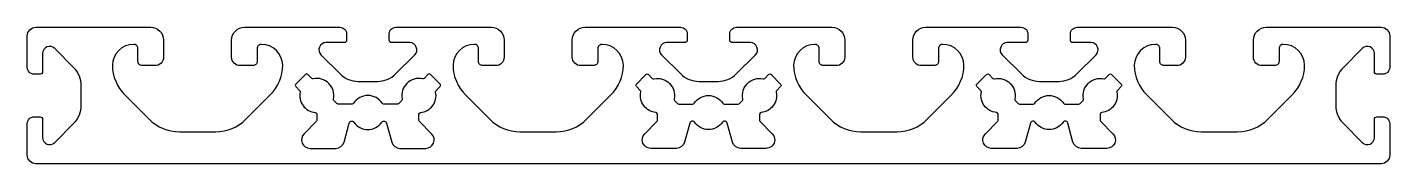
# Model space of a CAD drawing. Header units: millimetres. Extents: x -80 to 80, y 0 to 16.
import ezdxf

# ---------------------------------------------------------------- set-up
doc = ezdxf.new("R2010")
doc.units = ezdxf.units.MM
doc.layers.get('0').update_dxf_attribs({"linetype": 'CONTINUOUS'})

msp = doc.modelspace()

# ---------------------------------------------------------------- linework, layer by layer
for points in [[(74.53, 11.26, 0.198912), (73.65, 9.13), (73.65, 6.87, 0.198912), (74.53, 4.74), (76.78, 2.49, 0.668179), (78.2, 3.08), (78.2, 5.2, -0.414214), (78.5, 5.5), (79.2, 5.5, -0.414214), (80, 4.7), (80, 1, -0.414214), (79, 0), (-79, 0, -0.414214), (-80, 1), (-80, 4.7, -0.414214), (-79.2, 5.5), (-78.5, 5.5, -0.414214), (-78.2, 5.2), (-78.2, 3.08, 0.668179), (-76.78, 2.49), (-74.53, 4.74, 0.198912), (-73.65, 6.87), (-73.65, 9.13, 0.198912), (-74.53, 11.26), (-76.78, 13.51, 0.668179), (-78.2, 12.92), (-78.2, 10.8, -0.414214), (-78.5, 10.5), (-79.2, 10.5, -0.414214), (-80, 11.3), (-80, 15, -0.414214), (-79, 16), (-65.5, 16, -0.414214), (-64, 14.5), (-64, 12.5, -0.414214), (-65, 11.5), (-66.5, 11.5, -0.414214), (-67, 12), (-67, 13.5, 0.414214), (-67.5, 14, 0.40905), (-70, 11.54, 0.195668), (-68.54, 8.07), (-65.68, 5.21, 0.198912), (-62.14, 3.75), (-57.86, 3.75, 0.198912), (-54.32, 5.21), (-51.46, 8.07, 0.195668), (-50, 11.54, 0.40905), (-52.5, 14, 0.414214), (-53, 13.5), (-53, 12, -0.414214), (-53.5, 11.5), (-55, 11.5, -0.414214), (-56, 12.5), (-56, 14.5, -0.414214), (-54.5, 16), (-43.3, 16, -0.414214), (-42.5, 15.2), (-42.5, 14.5, -0.414214), (-42.8, 14.2), (-44.92, 14.2, 0.668179), (-45.51, 12.78), (-43.26, 10.53, 0.198912), (-41.13, 9.65), (-38.87, 9.65, 0.198912), (-36.74, 10.53), (-34.49, 12.78, 0.668179), (-35.08, 14.2), (-37.2, 14.2, -0.414214), (-37.5, 14.5), (-37.5, 15.2, -0.414214), (-36.7, 16), (-25.5, 16, -0.414214), (-24, 14.5), (-24, 12.5, -0.414214), (-25, 11.5), (-26.5, 11.5, -0.414214), (-27, 12), (-27, 13.5, 0.414214), (-27.5, 14, 0.40905), (-30, 11.54, 0.195668), (-28.54, 8.07), (-25.68, 5.21, 0.198912), (-22.14, 3.75), (-17.86, 3.75, 0.198912), (-14.32, 5.21), (-11.46, 8.07, 0.195668), (-10, 11.54, 0.40905), (-12.5, 14, 0.414214), (-13, 13.5), (-13, 12, -0.414214), (-13.5, 11.5), (-15, 11.5, -0.414214), (-16, 12.5), (-16, 14.5, -0.414214), (-14.5, 16), (-3.3, 16, -0.414214), (-2.5, 15.2), (-2.5, 14.5, -0.414214), (-2.8, 14.2), (-4.92, 14.2, 0.668179), (-5.51, 12.78), (-3.26, 10.53, 0.198912), (-1.13, 9.65), (1.13, 9.65, 0.198912), (3.26, 10.53), (5.51, 12.78, 0.668179), (4.92, 14.2), (2.8, 14.2, -0.414214), (2.5, 14.5), (2.5, 15.2, -0.414214), (3.3, 16), (14.5, 16, -0.414214), (16, 14.5), (16, 12.5, -0.414214), (15, 11.5), (13.5, 11.5, -0.414214), (13, 12), (13, 13.5, 0.414214), (12.5, 14, 0.40905), (10, 11.54, 0.195668), (11.46, 8.07), (14.32, 5.21, 0.198912), (17.86, 3.75), (22.14, 3.75, 0.198912), (25.68, 5.21), (28.54, 8.07, 0.195668), (30, 11.54, 0.40905), (27.5, 14, 0.414214), (27, 13.5), (27, 12, -0.414214), (26.5, 11.5), (25, 11.5, -0.414214), (24, 12.5), (24, 14.5, -0.414214), (25.5, 16), (36.7, 16, -0.414214), (37.5, 15.2), (37.5, 14.5, -0.414214), (37.2, 14.2), (35.08, 14.2, 0.668179), (34.49, 12.78), (36.74, 10.53, 0.198912), (38.87, 9.65), (41.13, 9.65, 0.198912), (43.26, 10.53), (45.51, 12.78, 0.668179), (44.92, 14.2), (42.8, 14.2, -0.414214), (42.5, 14.5), (42.5, 15.2, -0.414214), (43.3, 16), (54.5, 16, -0.414214), (56, 14.5), (56, 12.5, -0.414214), (55, 11.5), (53.5, 11.5, -0.414214), (53, 12), (53, 13.5, 0.414214), (52.5, 14, 0.40905), (50, 11.54, 0.195668), (51.46, 8.07), (54.32, 5.21, 0.198912), (57.86, 3.75), (62.14, 3.75, 0.198912), (65.68, 5.21), (68.54, 8.07, 0.195668), (70, 11.54, 0.40905), (67.5, 14, 0.414214), (67, 13.5), (67, 12, -0.414214), (66.5, 11.5), (65, 11.5, -0.414214), (64, 12.5), (64, 14.5, -0.414214), (65.5, 16), (79, 16, -0.414214), (80, 15), (80, 11.3, -0.414214), (79.2, 10.5), (78.5, 10.5, -0.414214), (78.2, 10.8), (78.2, 12.92, 0.668179), (76.78, 13.51)], [(74.53, 11.26, 0.198912), (73.65, 9.13), (73.65, 6.87, 0.198912), (74.53, 4.74), (76.78, 2.49, 0.668179), (78.2, 3.08), (78.2, 5.2, -0.414214), (78.5, 5.5), (79.2, 5.5, -0.414214), (80, 4.7), (80, 1, -0.414214), (79, 0), (-79, 0, -0.414214), (-80, 1), (-80, 4.7, -0.414214), (-79.2, 5.5), (-78.5, 5.5, -0.414214), (-78.2, 5.2), (-78.2, 3.08, 0.668179), (-76.78, 2.49), (-74.53, 4.74, 0.198912), (-73.65, 6.87), (-73.65, 9.13, 0.198912), (-74.53, 11.26), (-76.78, 13.51, 0.668179), (-78.2, 12.92), (-78.2, 10.8, -0.414214), (-78.5, 10.5), (-79.2, 10.5, -0.414214), (-80, 11.3), (-80, 15, -0.414214), (-79, 16), (-65.5, 16, -0.414214), (-64, 14.5), (-64, 12.5, -0.414214), (-65, 11.5), (-66.5, 11.5, -0.414214), (-67, 12), (-67, 13.5, 0.414214), (-67.5, 14, 0.40905), (-70, 11.54, 0.195668), (-68.54, 8.07), (-65.68, 5.21, 0.198912), (-62.14, 3.75), (-57.86, 3.75, 0.198912), (-54.32, 5.21), (-51.46, 8.07, 0.195668), (-50, 11.54, 0.40905), (-52.5, 14, 0.414214), (-53, 13.5), (-53, 12, -0.414214), (-53.5, 11.5), (-55, 11.5, -0.414214), (-56, 12.5), (-56, 14.5, -0.414214), (-54.5, 16), (-43.3, 16, -0.414214), (-42.5, 15.2), (-42.5, 14.5, -0.414214), (-42.8, 14.2), (-44.92, 14.2, 0.668179), (-45.51, 12.78), (-43.26, 10.53, 0.198912), (-41.13, 9.65), (-38.87, 9.65, 0.198912), (-36.74, 10.53), (-34.49, 12.78, 0.668179), (-35.08, 14.2), (-37.2, 14.2, -0.414214), (-37.5, 14.5), (-37.5, 15.2, -0.414214), (-36.7, 16), (-25.5, 16, -0.414214), (-24, 14.5), (-24, 12.5, -0.414214), (-25, 11.5), (-26.5, 11.5, -0.414214), (-27, 12), (-27, 13.5, 0.414214), (-27.5, 14, 0.40905), (-30, 11.54, 0.195668), (-28.54, 8.07), (-25.68, 5.21, 0.198912), (-22.14, 3.75), (-17.86, 3.75, 0.198912), (-14.32, 5.21), (-11.46, 8.07, 0.195668), (-10, 11.54, 0.40905), (-12.5, 14, 0.414214), (-13, 13.5), (-13, 12, -0.414214), (-13.5, 11.5), (-15, 11.5, -0.414214), (-16, 12.5), (-16, 14.5, -0.414214), (-14.5, 16), (-3.3, 16, -0.414214), (-2.5, 15.2), (-2.5, 14.5, -0.414214), (-2.8, 14.2), (-4.92, 14.2, 0.668179), (-5.51, 12.78), (-3.26, 10.53, 0.198912), (-1.13, 9.65), (1.13, 9.65, 0.198912), (3.26, 10.53), (5.51, 12.78, 0.668179), (4.92, 14.2), (2.8, 14.2, -0.414214), (2.5, 14.5), (2.5, 15.2, -0.414214), (3.3, 16), (14.5, 16, -0.414214), (16, 14.5), (16, 12.5, -0.414214), (15, 11.5), (13.5, 11.5, -0.414214), (13, 12), (13, 13.5, 0.414214), (12.5, 14, 0.40905), (10, 11.54, 0.195668), (11.46, 8.07), (14.32, 5.21, 0.198912), (17.86, 3.75), (22.14, 3.75, 0.198912), (25.68, 5.21), (28.54, 8.07, 0.195668), (30, 11.54, 0.40905), (27.5, 14, 0.414214), (27, 13.5), (27, 12, -0.414214), (26.5, 11.5), (25, 11.5, -0.414214), (24, 12.5), (24, 14.5, -0.414214), (25.5, 16), (36.7, 16, -0.414214), (37.5, 15.2), (37.5, 14.5, -0.414214), (37.2, 14.2), (35.08, 14.2, 0.668179), (34.49, 12.78), (36.74, 10.53, 0.198912), (38.87, 9.65), (41.13, 9.65, 0.198912), (43.26, 10.53), (45.51, 12.78, 0.668179), (44.92, 14.2), (42.8, 14.2, -0.414214), (42.5, 14.5), (42.5, 15.2, -0.414214), (43.3, 16), (54.5, 16, -0.414214), (56, 14.5), (56, 12.5, -0.414214), (55, 11.5), (53.5, 11.5, -0.414214), (53, 12), (53, 13.5, 0.414214), (52.5, 14, 0.40905), (50, 11.54, 0.195668), (51.46, 8.07), (54.32, 5.21, 0.198912), (57.86, 3.75), (62.14, 3.75, 0.198912), (65.68, 5.21), (68.54, 8.07, 0.195668), (70, 11.54, 0.40905), (67.5, 14, 0.414214), (67, 13.5), (67, 12, -0.414214), (66.5, 11.5), (65, 11.5, -0.414214), (64, 12.5), (64, 14.5, -0.414214), (65.5, 16), (79, 16, -0.414214), (80, 15), (80, 11.3, -0.414214), (79.2, 10.5), (78.5, 10.5, -0.414214), (78.2, 10.8), (78.2, 12.92, 0.668179), (76.78, 13.51)], [(-38.32, 7.09, 0.542326), (-41.68, 7.09, -0.253709), (-41.84, 7), (-43.5, 7, -0.198912), (-43.64, 7.06), (-43.99, 7.4, -0.253709), (-44.04, 7.59, 0.542326), (-46.41, 9.96, -0.253709), (-46.6, 10.01), (-47.06, 10.47, 0.414214), (-47.34, 10.47), (-48.47, 9.34, 0.414214), (-48.47, 9.06), (-48.01, 8.6, -0.253709), (-47.96, 8.41, 0.449042), (-46.18, 6.01, -0.387795), (-46, 5.81), (-46, 5.08, -0.198912), (-46.06, 4.94), (-47.49, 3.51, 0.668179), (-46.79, 1.8), (-43.77, 1.8, 0.339454), (-42.8, 2.54), (-42.2, 4.77, -0.639717), (-41.65, 4.87, 0.525357), (-38.35, 4.87, -0.639717), (-37.8, 4.77), (-37.2, 2.54, 0.339454), (-36.23, 1.8), (-33.21, 1.8, 0.668179), (-32.51, 3.51), (-33.94, 4.94, -0.198912), (-34, 5.08), (-34, 5.81, -0.387795), (-33.82, 6.01, 0.449042), (-32.04, 8.41, -0.253709), (-31.99, 8.6), (-31.53, 9.06, 0.414214), (-31.53, 9.34), (-32.66, 10.47, 0.414214), (-32.94, 10.47), (-33.4, 10.01, -0.253709), (-33.59, 9.96, 0.542326), (-35.96, 7.59, -0.253709), (-36.01, 7.4), (-36.36, 7.06, -0.198912), (-36.5, 7), (-38.16, 7, -0.253709)], [(-38.32, 7.09, 0.542326), (-41.68, 7.09, -0.253709), (-41.84, 7), (-43.5, 7, -0.198912), (-43.64, 7.06), (-43.99, 7.4, -0.253709), (-44.04, 7.59, 0.542326), (-46.41, 9.96, -0.253709), (-46.6, 10.01), (-47.06, 10.47, 0.414214), (-47.34, 10.47), (-48.47, 9.34, 0.414214), (-48.47, 9.06), (-48.01, 8.6, -0.253709), (-47.96, 8.41, 0.449042), (-46.18, 6.01, -0.387795), (-46, 5.81), (-46, 5.08, -0.198912), (-46.06, 4.94), (-47.49, 3.51, 0.668179), (-46.79, 1.8), (-43.77, 1.8, 0.339454), (-42.8, 2.54), (-42.2, 4.77, -0.639717), (-41.65, 4.87, 0.525357), (-38.35, 4.87, -0.639717), (-37.8, 4.77), (-37.2, 2.54, 0.339454), (-36.23, 1.8), (-33.21, 1.8, 0.668179), (-32.51, 3.51), (-33.94, 4.94, -0.198912), (-34, 5.08), (-34, 5.81, -0.387795), (-33.82, 6.01, 0.449042), (-32.04, 8.41, -0.253709), (-31.99, 8.6), (-31.53, 9.06, 0.414214), (-31.53, 9.34), (-32.66, 10.47, 0.414214), (-32.94, 10.47), (-33.4, 10.01, -0.253709), (-33.59, 9.96, 0.542326), (-35.96, 7.59, -0.253709), (-36.01, 7.4), (-36.36, 7.06, -0.198912), (-36.5, 7), (-38.16, 7, -0.253709)], [(-1.65, 4.87, 0.639717), (-2.2, 4.77), (-2.8, 2.54, -0.339454), (-3.77, 1.8), (-6.79, 1.8, -0.668179), (-7.49, 3.51), (-6.06, 4.94, 0.198912), (-6, 5.08), (-6, 5.81, 0.387795), (-6.18, 6.01, -0.449042), (-7.96, 8.41, 0.253709), (-8.01, 8.6), (-8.47, 9.06, -0.414214), (-8.47, 9.34), (-7.34, 10.47, -0.414214), (-7.06, 10.47), (-6.6, 10.01, 0.253709), (-6.41, 9.96, -0.542326), (-4.04, 7.59, 0.253709), (-3.99, 7.4), (-3.64, 7.06, 0.198912), (-3.5, 7), (-1.84, 7, 0.253709), (-1.68, 7.09, -0.542326), (1.68, 7.09, 0.253709), (1.84, 7), (3.5, 7, 0.198912), (3.64, 7.06), (3.99, 7.4, 0.253709), (4.04, 7.59, -0.542326), (6.41, 9.96, 0.253709), (6.6, 10.01), (7.06, 10.47, -0.414214), (7.34, 10.47), (8.47, 9.34, -0.414214), (8.47, 9.06), (8.01, 8.6, 0.253709), (7.96, 8.41, -0.449042), (6.18, 6.01, 0.387795), (6, 5.81), (6, 5.08, 0.198912), (6.06, 4.94), (7.49, 3.51, -0.668179), (6.79, 1.8), (3.77, 1.8, -0.339454), (2.8, 2.54), (2.2, 4.77, 0.639717), (1.65, 4.87, -0.525357)], [(-1.65, 4.87, 0.639717), (-2.2, 4.77), (-2.8, 2.54, -0.339454), (-3.77, 1.8), (-6.79, 1.8, -0.668179), (-7.49, 3.51), (-6.06, 4.94, 0.198912), (-6, 5.08), (-6, 5.81, 0.387795), (-6.18, 6.01, -0.449042), (-7.96, 8.41, 0.253709), (-8.01, 8.6), (-8.47, 9.06, -0.414214), (-8.47, 9.34), (-7.34, 10.47, -0.414214), (-7.06, 10.47), (-6.6, 10.01, 0.253709), (-6.41, 9.96, -0.542326), (-4.04, 7.59, 0.253709), (-3.99, 7.4), (-3.64, 7.06, 0.198912), (-3.5, 7), (-1.84, 7, 0.253709), (-1.68, 7.09, -0.542326), (1.68, 7.09, 0.253709), (1.84, 7), (3.5, 7, 0.198912), (3.64, 7.06), (3.99, 7.4, 0.253709), (4.04, 7.59, -0.542326), (6.41, 9.96, 0.253709), (6.6, 10.01), (7.06, 10.47, -0.414214), (7.34, 10.47), (8.47, 9.34, -0.414214), (8.47, 9.06), (8.01, 8.6, 0.253709), (7.96, 8.41, -0.449042), (6.18, 6.01, 0.387795), (6, 5.81), (6, 5.08, 0.198912), (6.06, 4.94), (7.49, 3.51, -0.668179), (6.79, 1.8), (3.77, 1.8, -0.339454), (2.8, 2.54), (2.2, 4.77, 0.639717), (1.65, 4.87, -0.525357)], [(46.06, 4.94), (47.49, 3.51, -0.668179), (46.79, 1.8), (43.77, 1.8, -0.339454), (42.8, 2.54), (42.2, 4.77, 0.639717), (41.65, 4.87, -0.525357), (38.35, 4.87, 0.639717), (37.8, 4.77), (37.2, 2.54, -0.339454), (36.23, 1.8), (33.21, 1.8, -0.668179), (32.51, 3.51), (33.94, 4.94, 0.198912), (34, 5.08), (34, 5.81, 0.387795), (33.82, 6.01, -0.449042), (32.04, 8.41, 0.253709), (31.99, 8.6), (31.53, 9.06, -0.414214), (31.53, 9.34), (32.66, 10.47, -0.414214), (32.94, 10.47), (33.4, 10.01, 0.253709), (33.59, 9.96, -0.542326), (35.96, 7.59, 0.253709), (36.01, 7.4), (36.36, 7.06, 0.198912), (36.5, 7), (38.16, 7, 0.253709), (38.32, 7.09, -0.542326), (41.68, 7.09, 0.253709), (41.84, 7), (43.5, 7, 0.198912), (43.64, 7.06), (43.99, 7.4, 0.253709), (44.04, 7.59, -0.542326), (46.41, 9.96, 0.253709), (46.6, 10.01), (47.06, 10.47, -0.414214), (47.34, 10.47), (48.47, 9.34, -0.414214), (48.47, 9.06), (48.01, 8.6, 0.253709), (47.96, 8.41, -0.449042), (46.18, 6.01, 0.387795), (46, 5.81), (46, 5.08, 0.198912)], [(46.06, 4.94), (47.49, 3.51, -0.668179), (46.79, 1.8), (43.77, 1.8, -0.339454), (42.8, 2.54), (42.2, 4.77, 0.639717), (41.65, 4.87, -0.525357), (38.35, 4.87, 0.639717), (37.8, 4.77), (37.2, 2.54, -0.339454), (36.23, 1.8), (33.21, 1.8, -0.668179), (32.51, 3.51), (33.94, 4.94, 0.198912), (34, 5.08), (34, 5.81, 0.387795), (33.82, 6.01, -0.449042), (32.04, 8.41, 0.253709), (31.99, 8.6), (31.53, 9.06, -0.414214), (31.53, 9.34), (32.66, 10.47, -0.414214), (32.94, 10.47), (33.4, 10.01, 0.253709), (33.59, 9.96, -0.542326), (35.96, 7.59, 0.253709), (36.01, 7.4), (36.36, 7.06, 0.198912), (36.5, 7), (38.16, 7, 0.253709), (38.32, 7.09, -0.542326), (41.68, 7.09, 0.253709), (41.84, 7), (43.5, 7, 0.198912), (43.64, 7.06), (43.99, 7.4, 0.253709), (44.04, 7.59, -0.542326), (46.41, 9.96, 0.253709), (46.6, 10.01), (47.06, 10.47, -0.414214), (47.34, 10.47), (48.47, 9.34, -0.414214), (48.47, 9.06), (48.01, 8.6, 0.253709), (47.96, 8.41, -0.449042), (46.18, 6.01, 0.387795), (46, 5.81), (46, 5.08, 0.198912)]]:
    msp.add_lwpolyline(points, format="xyb", close=True)

doc.saveas('drawing.dxf')
